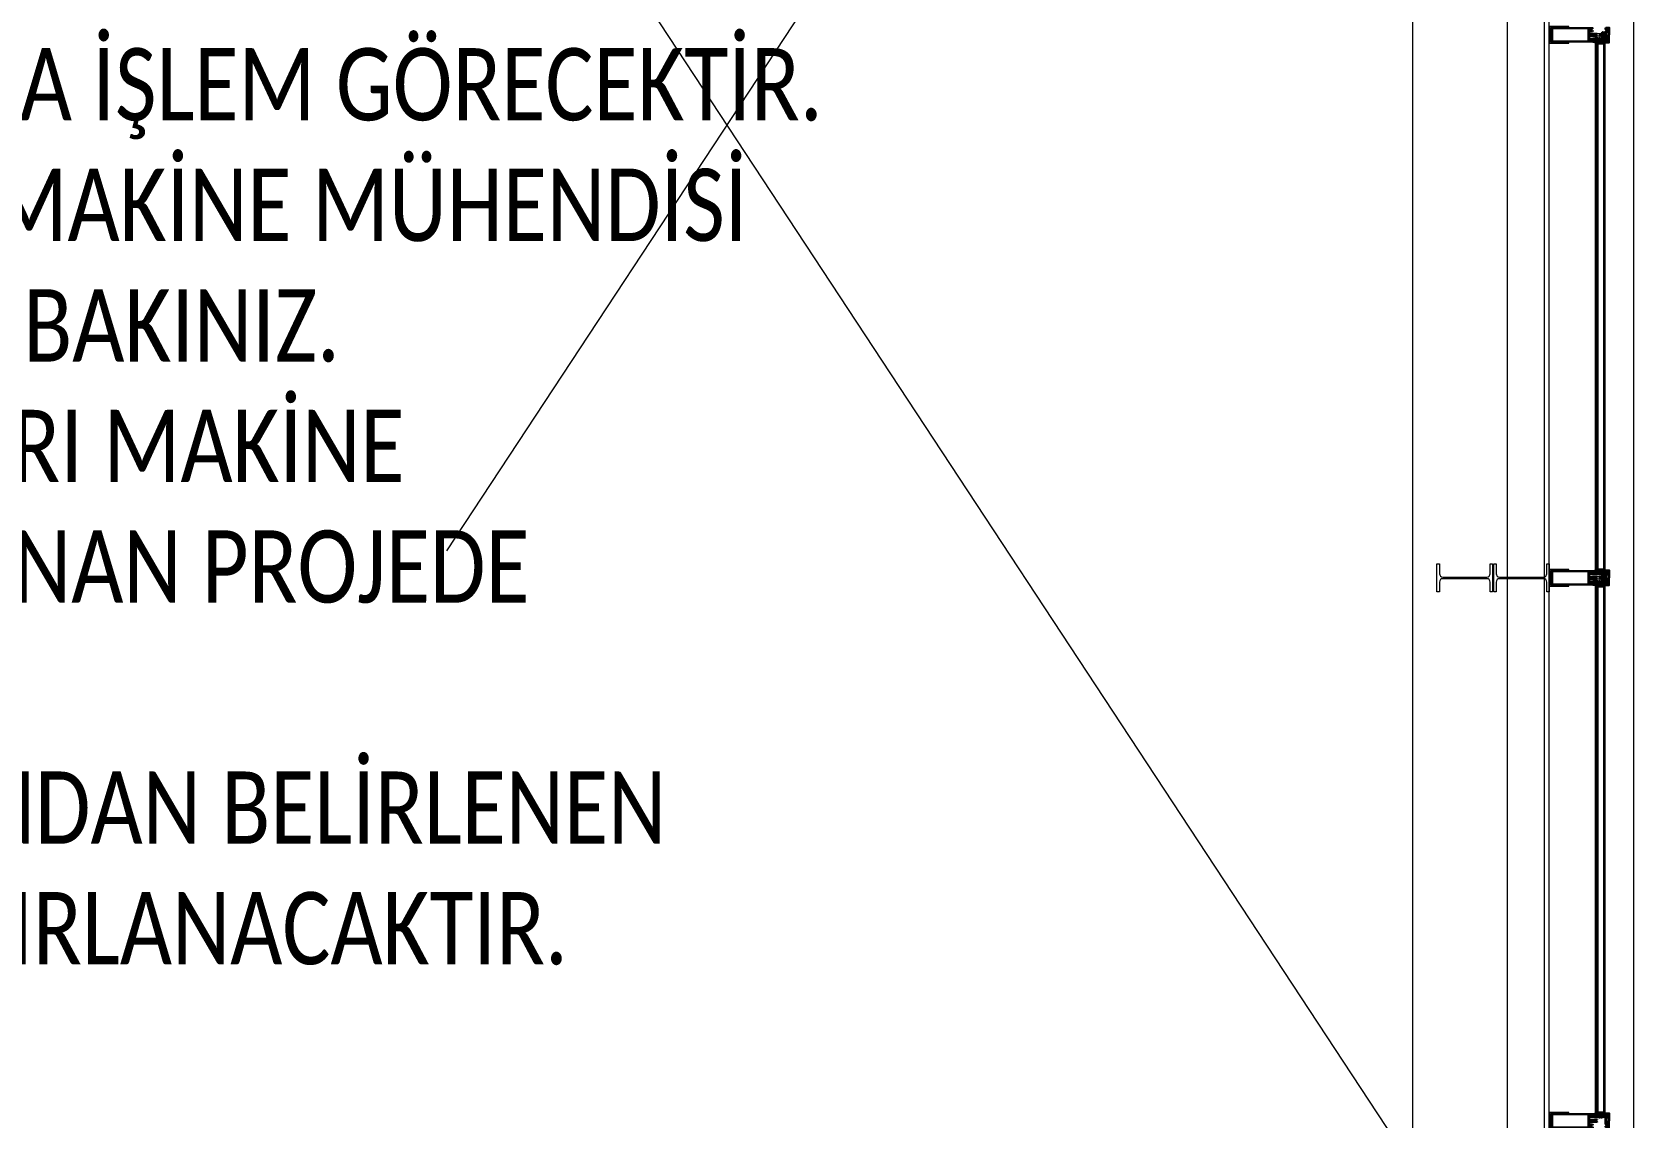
# Model space of a CAD drawing. Header units: millimetres. Extents: x -24 to 530668, y -246875 to -2983.
# Drawn here: x 264136 to 264712, y -115497 to -115107 of the extents above; entities that cross this region are included whole.
import ezdxf
from ezdxf.enums import TextEntityAlignment as Align

# ---------------------------------------------------------------- set-up
doc = ezdxf.new("R2010")
doc.units = ezdxf.units.MM
doc.layers.get('0').update_dxf_attribs({"lineweight": 20})
for name, color, linetype, lineweight in [('0S-Profile EPDM', 22, 'Continuous', 25), ('0S-Shading EPDM', 25, 'Continuous', 13), ('t_tarama', 253, 'Continuous', 5), ('zemin yazı', 7, 'Continuous', 15), ('ölçü', 251, 'Continuous', 5)]:
    doc.layers.add(name, color=color, linetype=linetype, lineweight=lineweight)
doc.layers.add('a_window_metal_aluminium_section', color=2, linetype='Continuous')
doc.styles.add('arial', font='arial.ttf')
doc.styles.add('text2', font='calibri.ttf', dxfattribs={"width": 0.8})
doc.styles.add('txt_tur_1', font='arial.ttf', dxfattribs={"height": 1.5})
doc.styles.add('X_S_COL_01$0$arial', font='arial.ttf')

# ---------------------------------------------------------------- blocks, each defined once
blk = doc.blocks.new('dgriya')
at = {"layer": 'a_window_metal_aluminium_section', "extrusion": (0, 0, -1)}
for p, q in [((-161.7, 4.5), (-161.2, 5)), ((-161.7, 3.5), (-161.7, 4.5)), ((-160.7, 2.5), (-161.7, 3.5)), ((-161.2, 5), (-134.2, 5)), ((-159.8, 2.5), (-160.7, 2.5)), ((-159.5, 2), (-159.8, 2.5)), ((-158.3, 2), (-159.5, 2)), ((-158, 2.5), (-158.3, 2)), ((-157.7, 2), (-158, 2.5)), ((-156.5, 2), (-157.7, 2)), ((-156.2, 2.5), (-156.5, 2)), ((-155.9, 2), (-156.2, 2.5)), ((-154.7, 2), (-155.9, 2)), ((-154.4, 2.5), (-154.7, 2)), ((-154.1, 2), (-154.4, 2.5)), ((-152.9, 2), (-154.1, 2)), ((-152.6, 2.5), (-152.9, 2)), ((-152.3, 2), (-152.6, 2.5)), ((-151.1, 2), (-152.3, 2)), ((-150.8, 2.5), (-151.1, 2)), ((-150.5, 2), (-150.8, 2.5)), ((-149.3, 2), (-150.5, 2)), ((-149, 2.5), (-149.3, 2)), ((-148.7, 2), (-149, 2.5)), ((-147.5, 2), (-148.7, 2)), ((-147.2, 2.5), (-147.5, 2)), ((-146.9, 2), (-147.2, 2.5)), ((-145.8, 2), (-146.9, 2)), ((-145.8, 14.4), (-144.9, 15.3)), ((-145.8, 13.1), (-145.8, 14.4)), ((-145.3, 12.6), (-145.8, 13.1)), ((-143.9, 0.9), (-145.8, 2)), ((-145.7, 23.1), (-145.7, 25)), ((-145.7, 25), (2.8, 25)), ((-144.9, 22.3), (-145.7, 23.1)), ((-133.2, 12.6), (-145.3, 12.6)), ((-144.3, 22.3), (-144.9, 22.3)), ((-144.9, 15.3), (-144.3, 15.3)), ((-141.6, 23.5), (-144.3, 23.5)), ((-144.3, 23.5), (-144.3, 22.3)), ((-144.3, 15.3), (-144.3, 14.1)), ((-144.3, 14.1), (-141.6, 14.1)), ((-143.4, 0), (-143.9, 0.9)), ((-143.9, -0.9), (-143.4, 0)), ((-141.6, 19), (-141.6, 23.5)), ((-141.4, 18.8), (-141.6, 19)), ((-141.6, 18.5), (-141.4, 18.8)), ((-141.6, 14.1), (-141.6, 18.5)), ((-134.2, 5), (-133.2, 5.3)), ((-132.7, 12.1), (-133.2, 12.6)), ((-133.2, 5.3), (-132.7, 6.5)), ((-132.7, 6.5), (-132.7, 12.1)), ((2.8, 25), (3.8, 24.6)), ((3.8, 24.6), (4.3, 23.7)), ((4.3, 23.7), (4.3, -23.5)), ((-161.7, -3.7), (-160.7, -2.5)), ((-161.7, -4.5), (-161.7, -3.7)), ((-161.2, -5), (-161.7, -4.5)), ((-134.2, -5), (-161.2, -5)), ((-160.7, -2.5), (-160.4, -2)), ((-160.4, -2), (-159.2, -2)), ((-159.2, -2), (-158.9, -2.5)), ((-158.9, -2.5), (-158.6, -2)), ((-158.6, -2), (-157.4, -2)), ((-157.4, -2), (-157.1, -2.5)), ((-157.1, -2.5), (-156.8, -2)), ((-156.8, -2), (-155.6, -2)), ((-155.6, -2), (-155.3, -2.5)), ((-155.3, -2.5), (-155, -2)), ((-155, -2), (-153.8, -2)), ((-153.8, -2), (-153.5, -2.5)), ((-153.5, -2.5), (-153.2, -2)), ((-153.2, -2), (-152, -2)), ((-152, -2), (-151.7, -2.5)), ((-151.7, -2.5), (-151.4, -2)), ((-151.4, -2), (-150.2, -2)), ((-150.2, -2), (-149.9, -2.5)), ((-149.9, -2.5), (-149.6, -2)), ((-149.6, -2), (-148.4, -2)), ((-148.4, -2), (-148.1, -2.5)), ((-148.1, -2.5), (-147.8, -2)), ((-147.8, -2), (-145.8, -2)), ((-145.8, -2), (-143.9, -0.9)), ((-145.8, -13.1), (-145.3, -12.6)), ((-145.8, -14.4), (-145.8, -13.1)), ((-145.8, -13.1), (-145.8, -13.1)), ((-144.9, -15.3), (-145.8, -14.4)), ((-145.7, -23.1), (-144.9, -22.3)), ((-145.7, -25), (-145.7, -23.1)), ((2.8, -25), (-145.7, -25)), ((-145.3, -12.6), (-133.2, -12.6)), ((-144.3, -15.3), (-144.9, -15.3)), ((-144.9, -22.3), (-144.3, -22.3)), ((-141.6, -14.1), (-144.3, -14.1)), ((-144.3, -14.1), (-144.3, -15.3)), ((-144.3, -22.3), (-144.3, -23.5)), ((-144.3, -23.5), (-141.6, -23.5)), ((-141.6, -18.5), (-141.6, -14.1)), ((-141.4, -18.8), (-141.6, -18.5)), ((-141.6, -19), (-141.4, -18.8)), ((-141.6, -23.5), (-141.6, -19)), ((-133, -5.6), (-134.2, -5)), ((-133.2, -12.6), (-132.7, -12.1)), ((-132.7, -6.5), (-133, -5.6)), ((-132.7, -12.1), (-132.7, -6.5)), ((3.9, -24.6), (2.8, -25)), ((4.3, -23.5), (3.9, -24.6))]:
    blk.add_line(p, q, dxfattribs=at)
at = {"layer": 'a_window_metal_aluminium_section'}
for p, q in [((-130.4, 22.9), (-130.4, -22.9)), ((0, 22.9), (-130.4, 22.9)), ((-130.4, 22.9), (-130.4, 22.9)), ((0, -22.9), (0, 22.9)), ((-130.4, -22.9), (0, -22.9))]:
    blk.add_line(p, q, dxfattribs=at)
for points in [[(-192.4, 27), (-204.4, 27), (-204.4, 0)], [(-192.4, 25), (-202.4, 25), (-202.4, 0)], [(-192.4, 25), (-192.4, 27)], [(-192.4, -27), (-204.4, -27), (-204.4, 0)], [(-192.4, -25), (-202.4, -25), (-202.4, 0)], [(-192.4, -25), (-192.4, -27)]]:
    blk.add_lwpolyline(points, dxfattribs=at)
for points in [[(-191.5, 23.5), (-191.5, 20.3), (-192.3, 19.5), (-192.9, 19.5), (-192.9, 20.7), (-194.5, 20.7), (-194.7, 20.7), (-194.9, 20.6), (-195.1, 20.5), (-195.2, 20.4), (-195.4, 20.3), (-195.5, 20.1), (-195.5, 19.9), (-195.5, 19.7), (-195.5, 11.3), (-192.9, 11.3), (-192.9, 12.5), (-192.3, 12.5), (-191.5, 11.7), (-191.5, -11.7), (-192.3, -12.5), (-192.9, -12.5), (-192.9, -11.3), (-195.5, -11.3), (-195.5, -19.7), (-195.5, -19.9), (-195.5, -20.1), (-195.4, -20.3), (-195.2, -20.4), (-195.1, -20.5), (-194.9, -20.6), (-194.7, -20.7), (-194.5, -20.7), (-192.9, -20.7), (-192.9, -19.5), (-192.3, -19.5), (-191.5, -20.3), (-191.5, -23.5), (-195.3, -22.5), (-195.4, -22.5), (-195.5, -22.5), (-195.6, -22.5), (-195.7, -22.5), (-195.8, -22.6), (-195.9, -22.7), (-196, -22.8), (-196, -22.9), (-196, -23), (-196.1, -23.1), (-196.1, -23.2), (-196.2, -23.3), (-196.3, -23.4), (-196.4, -23.4), (-196.5, -23.5), (-196.6, -23.5), (-196.7, -23.5), (-196.8, -23.4), (-197, -23.4), (-197.1, -23.3), (-197.2, -23.2), (-197.4, -23.1), (-197.5, -23), (-197.6, -23), (-197.7, -22.9), (-197.8, -22.9), (-197.9, -22.8), (-198, -22.8), (-198.1, -22.7), (-198.3, -22.7), (-198.4, -22.6), (-198.5, -22.6), (-198.6, -22.5), (-198.7, -22.5), (-198.9, -22.4), (-199, -22.3), (-199.1, -22.3), (-199.2, -22.2), (-199.3, -22.2), (-199.4, -22.1), (-199.5, -22.1), (-199.6, -22), (-199.8, -21.9), (-199.9, -21.9), (-200, -21.9), (-200.2, -21.8), (-200.3, -21.7), (-200.5, -21.7), (-200.6, -21.7), (-200.7, -21.6), (-200.8, -21.6), (-200.9, -21.5), (-201, -21.5), (-201.1, -21.5), (-201.2, -21.4), (-201.3, -21.3), (-201.4, -21.2), (-201.4, -21), (-201.4, -20.8), (-201.3, -20.7), (-201.2, -20.6), (-201.1, -20.5), (-200.9, -20.5), (-198, -20.5), (-197.9, -20.5), (-197.7, -20.4), (-197.6, -20.2), (-197.5, -20), (-197.5, -10.8), (-197.5, -10.6), (-197.5, -10.4), (-197.4, -10.2), (-197.2, -10.1), (-197.1, -10), (-196.9, -9.9), (-196.7, -9.8), (-196.5, -9.8), (-195.5, -9.8), (-195.3, -9.8), (-195.2, -9.7), (-195, -9.6), (-194.8, -9.5), (-194.7, -9.4), (-194.6, -9.2), (-194.6, -9), (-194.5, -8.8), (-194.5, -0.3), (-194.4, -0.2), (-194.3, 0), (-194.4, 0.2), (-194.5, 0.2), (-194.5, 8.8), (-194.6, 9), (-194.6, 9.2), (-194.7, 9.4), (-194.8, 9.5), (-195, 9.6), (-195.2, 9.7), (-195.3, 9.8), (-195.5, 9.8), (-196.5, 9.8), (-196.7, 9.8), (-196.9, 9.9), (-197.1, 10), (-197.2, 10.1), (-197.4, 10.2), (-197.5, 10.4), (-197.5, 10.6), (-197.5, 10.8), (-197.5, 20), (-197.6, 20.2), (-197.7, 20.4), (-197.9, 20.5), (-198, 20.5), (-200.9, 20.5), (-201.1, 20.5), (-201.2, 20.6), (-201.3, 20.7), (-201.4, 20.8), (-201.4, 21), (-201.4, 21.2), (-201.3, 21.3), (-201.2, 21.4), (-201.1, 21.5), (-201, 21.5), (-200.8, 21.6), (-200.7, 21.6), (-200.6, 21.7), (-200.5, 21.7), (-200.3, 21.7), (-200.2, 21.8), (-200.1, 21.8), (-200, 21.9), (-199.9, 21.9), (-199.8, 21.9), (-199.7, 22), (-199.6, 22), (-199.4, 22.1), (-199.2, 22.2), (-199, 22.3), (-198.9, 22.4), (-198.8, 22.4), (-198.6, 22.5), (-198.5, 22.6), (-198.4, 22.6), (-198.3, 22.7), (-198.1, 22.7), (-198, 22.8), (-197.9, 22.8), (-197.8, 22.9), (-197.6, 23), (-197.5, 23), (-197.4, 23.1), (-197.3, 23.2), (-197.2, 23.2), (-197.1, 23.3), (-197, 23.3), (-197, 23.4), (-196.8, 23.4), (-196.7, 23.5), (-196.6, 23.5), (-196.5, 23.4), (-196.3, 23.4), (-196.2, 23.3), (-196.1, 23.2), (-196.1, 23.1), (-196, 23), (-196, 22.9), (-196, 22.8), (-195.9, 22.7), (-195.8, 22.6), (-195.7, 22.5), (-195.5, 22.5), (-195.4, 22.5), (-195.3, 22.5), (-191.5, 23.5)], [(-133.2, -3.2), (-132.7, -2.7), (-132.7, 2.7), (-133.2, 3.2), (-140.6, 3.2), (-141.1, 2.7), (-141.1, -2.7), (-140.6, -3.2), (-133.2, -3.2)], [(-138.4, 14.1), (-132.7, 14.1), (-132.7, 18.5), (-132.5, 18.8), (-132.7, 19), (-132.7, 23.5), (-138.4, 23.5), (-138.4, 22.3), (-139, 22.3), (-139.6, 23), (-140.2, 23.1), (-140.5, 22.6), (-140.3, 22.2), (-139.3, 21.2), (-139, 20.5), (-139, 17.1), (-139.3, 16.4), (-140.3, 15.4), (-140.5, 15), (-140.2, 14.5), (-139.6, 14.7), (-139, 15.3), (-138.4, 15.3), (-138.4, 14.1)], [(-138.4, -23.5), (-132.7, -23.5), (-132.7, -19), (-132.5, -18.8), (-132.7, -18.5), (-132.7, -14.1), (-138.4, -14.1), (-138.4, -15.3), (-139, -15.3), (-139.6, -14.7), (-140.2, -14.5), (-140.5, -15), (-140.3, -15.3), (-139.3, -16.4), (-139, -17.1), (-139, -20.5), (-139.3, -21.2), (-140.3, -22.2), (-140.5, -22.6), (-140.2, -23.1), (-139.6, -23), (-139, -22.3), (-138.4, -22.3), (-138.4, -23.5)]]:
    blk.add_lwpolyline(points, close=True, dxfattribs=at)
blk = doc.blocks.new('Gasket 244947')
at = {"layer": '0S-Shading EPDM'}
h = blk.add_hatch(dxfattribs=at)
h.set_pattern_fill('ANSI37', color=256, scale=0.625, angle=90, style=0)
h.paths.add_polyline_path([(7.8, 0), (4.57, 0), (4.1, 0.5), (4.1, 1.58), (4.57, 2), (7.83, 2), (8.3, 1.58), (8.3, 0.5)], flags=16)
h.paths.add_polyline_path([(7.4, -4.5), (5, -4.5), (4, -3.5), (4, -2.5), (5, -1.5), (7.4, -1.5), (8.4, -2.5), (8.4, -3.5)], flags=16)
h.paths.add_polyline_path([(0.91, -7.87), (2.9, -7.87), (3.99, -7.9), (5.07, -8.01), (6.14, -8.2), (7.19, -8.45), (8.3, -8.65), (9.42, -8.78), (12.23, -8.8), (12.9, -8.4), (12.91, -8.21), (12.46, -7.82), (11.61, -7.83), (10.44, -7.8), (9.24, -7.74), (8.44, -7.65), (8.12, -7.41), (8.1, -7.23), (8.45, -6.86), (11.4, -7.01), (12.4, -6.05), (12.4, 0), (10.39, 0), (9.83, -0.15), (9.49, 0.08), (9.49, 1.7), (9.96, 1.98), (10.11, 2.19), (10, 2.47), (8.62, 3.61), (7.17, 3.1), (5.24, 3.1), (3.78, 3.61), (2.4, 2.47), (2.29, 2.19), (2.44, 1.98), (2.91, 1.7), (2.91, 0.08), (2.57, -0.15), (2.02, 0), (0, 0), (0, -5.98), (-0.26, -6.64), (-0.75, -7.11), (-1.28, -7.54), (-1.86, -7.9), (-2.46, -8.21), (-3.01, -8.46), (-3.07, -8.63), (-3.01, -8.79), (-2.85, -8.87), (-1.55, -8.62), (0.07, -8.05)])
at = {"layer": '0S-Profile EPDM'}
blk.add_lwpolyline([(0.91, -7.87), (2.9, -7.87), (3.99, -7.9), (5.07, -8.01), (6.14, -8.2), (7.19, -8.45), (8.3, -8.65), (9.42, -8.78), (12.23, -8.8), (12.9, -8.4), (12.91, -8.21), (12.46, -7.82), (11.61, -7.83), (10.44, -7.8), (9.24, -7.74), (8.44, -7.65), (8.12, -7.41), (8.1, -7.23), (8.45, -6.86), (11.4, -7.01), (12.4, -6.05), (12.4, 0), (10.39, 0), (9.83, -0.15), (9.49, 0.08), (9.49, 1.7), (9.96, 1.98), (10.11, 2.19), (10, 2.47), (8.62, 3.61), (7.17, 3.1), (5.24, 3.1), (3.78, 3.61), (2.4, 2.47), (2.29, 2.19), (2.44, 1.98), (2.91, 1.7), (2.91, 0.08), (2.57, -0.15), (2.02, 0), (0, 0), (0, -5.98), (-0.26, -6.64), (-0.75, -7.11), (-1.28, -7.54), (-1.86, -7.9), (-2.46, -8.21), (-3.01, -8.46), (-3.07, -8.63), (-3.01, -8.79), (-2.85, -8.87), (-1.55, -8.62), (0.07, -8.05), (0.91, -7.87)], close=True, dxfattribs=at)
at = {"layer": '0S-Profile EPDM', "extrusion": (0, 0, -1)}
for points in [[(-7.8, 0), (-4.57, 0), (-4.1, 0.5), (-4.1, 1.58), (-4.57, 2), (-7.83, 2), (-8.3, 1.58), (-8.3, 0.5), (-7.8, 0)], [(-7.4, -4.5), (-5, -4.5), (-4, -3.5), (-4, -2.5), (-5, -1.5), (-7.4, -1.5), (-8.4, -2.5), (-8.4, -3.5), (-7.4, -4.5)]]:
    blk.add_lwpolyline(points, close=True, dxfattribs=at)
blk = doc.blocks.new('_244947')
at = {"layer": '0S-Profile EPDM'}
blk.add_blockref('Gasket 244947', (0, 0), dxfattribs=at)
blk = doc.blocks.new('326320')
at = {"layer": '0S-Profile EPDM'}
for points in [[(8.4, 13.6), (8.4, 17.7), (6.8, 19.3), (4.6, 19.3), (4.5, 19.2), (4.4, 19.3), (3.3, 19.3), (3.3, 19.2), (3.2, 19.3), (2.2, 19.3), (2.1, 19.2), (2, 19.3), (0, 19.3), (0, 15.8), (0.1, 15.7), (0, 15.6), (0, 14.8), (0.1, 14.7), (0, 14.6), (0, 13.8), (0.1, 13.7), (0, 13.6), (0, 12.8), (0.1, 12.7), (0, 12.6), (0, 11.8), (0.1, 11.7), (0, 11.6), (0, 10.4), (1.2, 9.9), (1.2, 9.4), (0, 8.9), (0, 7.7), (0.1, 7.6), (0, 7.6), (0, 6.7), (0.1, 6.6), (0, 6.6), (0, 5.7), (0.1, 5.6), (0, 5.6), (0, 4.7), (0.1, 4.6), (0, 4.6), (0, 3.7), (0.1, 3.6), (0, 3.5), (0, 0), (2, 0), (2.1, 0.1), (2.2, 0), (3.2, 0), (3.3, 0.1), (3.3, 0), (4.4, 0), (4.5, 0.1), (4.6, 0), (6.8, 0), (8.4, 1.6), (8.4, 5.7), (20.8, 5.7), (20.8, 6.3), (20.3, 6.8), (9.1, 6.8), (8.6, 7.3), (8.6, 12), (9.1, 12.5), (20.3, 12.5), (20.8, 13), (20.8, 13.6)], [(7, 16.8), (7, 2.5), (6, 1.5), (1.4, 1.5), (1.4, 17.8), (6, 17.8), (7, 16.9)]]:
    blk.add_lwpolyline(points, close=True, dxfattribs=at)
blk = doc.blocks.new('Gasket 242524')
at = {"layer": '0S-Shading EPDM'}
h = blk.add_hatch(dxfattribs=at)
h.set_pattern_fill('ANSI37', color=256, scale=0.625, angle=90, style=0)
h.paths.add_polyline_path([(-2.737134, 5.300517), (-2.87946, 5.056922), (-3.000123, 4.801901), (-3.098214, 4.537377), (-3.172994, 4.265342), (-3.223901, 3.987847), (-3.250549, 3.706982), (-3.252739, 3.424864), (-3.230453, 3.14362), (-3.18386, 2.865368), (-3.113311, 2.592205), (-3.019338, 2.32619), (-2.902648, 2.069327), (-2.76412, 1.823552), (-2.6048, 1.590717), (-2.556662, 1.520493), (-2.514672, 1.446428), (-2.479134, 1.36906), (-2.450306, 1.288949), (-2.428397, 1.206677), (-2.413566, 1.122839), (-2.405919, 1.038044), (-2.405514, 0.952905), (-2.412352, 0.86804), (-2.426384, 0.784065), (-2.447508, 0.701588), (-2.475572, 0.621206), (-2.510371, 0.543503), (-2.551654, 0.469042), (-2.599121, 0.398362), (-2.652428, 0.331976), (-2.711189, 0.270365), (-2.774978, 0.213975), (-2.843332, 0.163216), (-2.915756, 0.118456), (-2.991725, 0.080018), (-3.070688, 0.048182), (-3.152073, 0.023177), (-3.235291, 0.005187), (-3.319736, -0.00566), (-3.404799, -0.009285), (-4.813239, -0.009285), (-4.890818, -0.012298), (-4.96793, -0.021322), (-5.04411, -0.0363), (-5.118898, -0.057143), (-5.191843, -0.083726), (-8.888317, -1.595786), (-8.966648, -1.631845), (-9.041582, -1.674518), (-9.11256, -1.723489), (-9.179056, -1.778392), (-9.240574, -1.83882), (-9.296658, -1.904323), (-9.34689, -1.974415), (-9.390896, -2.048574), (-9.42835, -2.126248), (-9.458972, -2.20686), (-9.482536, -2.289811), (-9.498866, -2.374483), (-9.50784, -2.460247), (-9.509392, -2.546466), (-9.50351, -2.632498), (-9.490239, -2.717703), (-9.469675, -2.801448), (-9.441974, -2.88311), (-9.40734, -2.962082), (-9.366031, -3.037776), (-9.318354, -3.10963), (-9.264664, -3.17711), (-9.205361, -3.239713), (-9.140884, -3.296974), (-9.071714, -3.348467), (-8.998365, -3.393809), (-8.921382, -3.432664), (-8.841338, -3.464742), (-8.758827, -3.489805), (-5.875279, -4.103828), (-2.950409, -4.473981), (-0.004806, -4.597656), (2.940798, -4.473985), (5.865668, -4.103838), (8.749217, -3.489819), (8.831728, -3.464756), (8.911773, -3.432678), (8.988756, -3.393823), (9.062106, -3.34848), (9.131277, -3.296986), (9.195754, -3.239725), (9.255058, -3.177121), (9.308748, -3.109641), (9.356425, -3.037787), (9.397735, -2.962092), (9.432369, -2.88312), (9.460071, -2.801457), (9.480634, -2.717711), (9.493906, -2.632505), (9.499788, -2.546473), (9.498236, -2.460254), (9.489261, -2.374489), (9.472932, -2.289816), (9.449368, -2.206865), (9.418745, -2.126252), (9.381291, -2.048577), (9.337284, -1.974418), (9.287052, -1.904326), (9.230968, -1.838822), (9.169449, -1.778393), (9.102953, -1.72349), (9.031974, -1.674519), (8.95704, -1.631845), (8.878708, -1.595786), (5.182234, -0.083726), (5.109288, -0.057143), (5.034501, -0.0363), (4.958321, -0.021322), (4.881209, -0.012298), (4.80363, -0.009285), (3.39519, -0.009285), (3.310127, -0.00566), (3.225681, 0.005187), (3.142464, 0.023177), (3.061079, 0.048182), (2.982116, 0.080018), (2.906147, 0.118456), (2.833723, 0.163216), (2.765369, 0.213975), (2.70158, 0.270365), (2.642819, 0.331976), (2.589512, 0.398362), (2.542045, 0.469042), (2.500762, 0.543503), (2.465963, 0.621206), (2.437899, 0.701588), (2.416775, 0.784065), (2.402743, 0.86804), (2.395905, 0.952905), (2.39631, 1.038044), (2.403957, 1.122839), (2.418788, 1.206677), (2.440697, 1.288949), (2.469525, 1.36906), (2.505063, 1.446428), (2.547053, 1.520493), (2.595191, 1.590717), (2.754511, 1.823552), (2.893039, 2.069327), (3.009729, 2.32619), (3.103702, 2.592205), (3.174251, 2.865368), (3.220844, 3.14362), (3.24313, 3.424864), (3.24094, 3.706982), (3.214292, 3.987847), (3.163385, 4.265342), (3.088605, 4.537377), (2.990514, 4.801901), (2.869851, 5.056922), (2.727525, 5.300517), (2.56461, 5.530851), (2.382333, 5.746188), (2.182067, 5.944906), (1.965322, 6.125506), (1.73373, 6.286629), (1.489038, 6.427059), (1.233088, 6.545739), (0.967811, 6.641774), (0.695204, 6.714442), (0.417322, 6.763193), (0.136258, 6.78766), (-0.145868, 6.78766), (-0.426931, 6.763193), (-0.704813, 6.714442), (-0.97742, 6.641774), (-1.242697, 6.545739), (-1.498647, 6.427059), (-1.743339, 6.286629), (-1.974931, 6.125506), (-2.191676, 5.944906), (-2.391942, 5.746188), (-2.574219, 5.530851)])
at = {"layer": '0S-Profile EPDM'}
blk.add_lwpolyline([(-2.737134, 5.300517), (-2.87946, 5.056922), (-3.000123, 4.801901), (-3.098214, 4.537377), (-3.172994, 4.265342), (-3.223901, 3.987847), (-3.250549, 3.706982), (-3.252739, 3.424864), (-3.230453, 3.14362), (-3.18386, 2.865368), (-3.113311, 2.592205), (-3.019338, 2.32619), (-2.902648, 2.069327), (-2.76412, 1.823552), (-2.6048, 1.590717), (-2.556662, 1.520493), (-2.514672, 1.446428), (-2.479134, 1.36906), (-2.450306, 1.288949), (-2.428397, 1.206677), (-2.413566, 1.122839), (-2.405919, 1.038044), (-2.405514, 0.952905), (-2.412352, 0.86804), (-2.426384, 0.784065), (-2.447508, 0.701588), (-2.475572, 0.621206), (-2.510371, 0.543503), (-2.551654, 0.469042), (-2.599121, 0.398362), (-2.652428, 0.331976), (-2.711189, 0.270365), (-2.774978, 0.213975), (-2.843332, 0.163216), (-2.915756, 0.118456), (-2.991725, 0.080018), (-3.070688, 0.048182), (-3.152073, 0.023177), (-3.235291, 0.005187), (-3.319736, -0.00566), (-3.404799, -0.009285), (-4.813239, -0.009285), (-4.890818, -0.012298), (-4.96793, -0.021322), (-5.04411, -0.0363), (-5.118898, -0.057143), (-5.191843, -0.083726), (-8.888317, -1.595786), (-8.966648, -1.631845), (-9.041582, -1.674518), (-9.11256, -1.723489), (-9.179056, -1.778392), (-9.240574, -1.83882), (-9.296658, -1.904323), (-9.34689, -1.974415), (-9.390896, -2.048574), (-9.42835, -2.126248), (-9.458972, -2.20686), (-9.482536, -2.289811), (-9.498866, -2.374483), (-9.50784, -2.460247), (-9.509392, -2.546466), (-9.50351, -2.632498), (-9.490239, -2.717703), (-9.469675, -2.801448), (-9.441974, -2.88311), (-9.40734, -2.962082), (-9.366031, -3.037776), (-9.318354, -3.10963), (-9.264664, -3.17711), (-9.205361, -3.239713), (-9.140884, -3.296974), (-9.071714, -3.348467), (-8.998365, -3.393809), (-8.921382, -3.432664), (-8.841338, -3.464742), (-8.758827, -3.489805), (-5.875279, -4.103828), (-2.950409, -4.473981), (-0.004806, -4.597656), (2.940798, -4.473985), (5.865668, -4.103838), (8.749217, -3.489819), (8.831728, -3.464756), (8.911773, -3.432678), (8.988756, -3.393823), (9.062106, -3.34848), (9.131277, -3.296986), (9.195754, -3.239725), (9.255058, -3.177121), (9.308748, -3.109641), (9.356425, -3.037787), (9.397735, -2.962092), (9.432369, -2.88312), (9.460071, -2.801457), (9.480634, -2.717711), (9.493906, -2.632505), (9.499788, -2.546473), (9.498236, -2.460254), (9.489261, -2.374489), (9.472932, -2.289816), (9.449368, -2.206865), (9.418745, -2.126252), (9.381291, -2.048577), (9.337284, -1.974418), (9.287052, -1.904326), (9.230968, -1.838822), (9.169449, -1.778393), (9.102953, -1.72349), (9.031974, -1.674519), (8.95704, -1.631845), (8.878708, -1.595786), (5.182234, -0.083726), (5.109288, -0.057143), (5.034501, -0.0363), (4.958321, -0.021322), (4.881209, -0.012298), (4.80363, -0.009285), (3.39519, -0.009285), (3.310127, -0.00566), (3.225681, 0.005187), (3.142464, 0.023177), (3.061079, 0.048182), (2.982116, 0.080018), (2.906147, 0.118456), (2.833723, 0.163216), (2.765369, 0.213975), (2.70158, 0.270365), (2.642819, 0.331976), (2.589512, 0.398362), (2.542045, 0.469042), (2.500762, 0.543503), (2.465963, 0.621206), (2.437899, 0.701588), (2.416775, 0.784065), (2.402743, 0.86804), (2.395905, 0.952905), (2.39631, 1.038044), (2.403957, 1.122839), (2.418788, 1.206677), (2.440697, 1.288949), (2.469525, 1.36906), (2.505063, 1.446428), (2.547053, 1.520493), (2.595191, 1.590717), (2.754511, 1.823552), (2.893039, 2.069327), (3.009729, 2.32619), (3.103702, 2.592205), (3.174251, 2.865368), (3.220844, 3.14362), (3.24313, 3.424864), (3.24094, 3.706982), (3.214292, 3.987847), (3.163385, 4.265342), (3.088605, 4.537377), (2.990514, 4.801901), (2.869851, 5.056922), (2.727525, 5.300517), (2.56461, 5.530851), (2.382333, 5.746188), (2.182067, 5.944906), (1.965322, 6.125506), (1.73373, 6.286629), (1.489038, 6.427059), (1.233088, 6.545739), (0.967811, 6.641774), (0.695204, 6.714442), (0.417322, 6.763193), (0.136258, 6.78766), (-0.145868, 6.78766), (-0.426931, 6.763193), (-0.704813, 6.714442), (-0.97742, 6.641774), (-1.242697, 6.545739), (-1.498647, 6.427059), (-1.743339, 6.286629), (-1.974931, 6.125506), (-2.191676, 5.944906), (-2.391942, 5.746188), (-2.574219, 5.530851), (-2.737134, 5.300517)], close=True, dxfattribs=at)
blk = doc.blocks.new('_242524')
at = {"layer": '0S-Profile EPDM'}
blk.add_blockref('Gasket 242524', (0, 0), dxfattribs=at)
blk = doc.blocks.new('COLUMN-GZL6')
at = {"color": 0, "linetype": 'ByBlock', "lineweight": -2}
blk.add_lwpolyline([(50, 0), (50, -9), (15, -9, 0.414214), (3, -21), (3, -179, 0.414214), (15, -191), (50, -191), (50, -200), (-50, -200), (-50, -191), (-15, -191, 0.414214), (-3, -179), (-3, -21, 0.414214), (-15, -9), (-50, -9), (-50, 0)], format="xyb", close=True, dxfattribs=at)
at = {"style": 'arial', "flags": 9}
for tag in ['DATA', 'PROMPTS']:
    blk.add_attdef(tag, (0, 0), '', height=3, dxfattribs=at)
blk = doc.blocks.new('X_S_COL_01$0$COLUMN-GZL6')
at = {"color": 0, "linetype": 'ByBlock', "lineweight": -2}
blk.add_lwpolyline([(50, 0), (50, -9), (15, -9, 0.414214), (3, -21), (3, -179, 0.414214), (15, -191), (50, -191), (50, -200), (-50, -200), (-50, -191), (-15, -191, 0.414214), (-3, -179), (-3, -21, 0.414214), (-15, -9), (-50, -9), (-50, 0)], format="xyb", close=True, dxfattribs=at)
at = {"style": 'X_S_COL_01$0$arial', "flags": 9}
for tag in ['DATA', 'PROMPTS']:
    blk.add_attdef(tag, (0, 0), '', height=3, dxfattribs=at)
blk = doc.blocks.new('aydınlatma sd')
at = {"layer": 't_tarama'}
for p, q in [((259151.68, -114308.05, -0.01), (258773.56, -114882.59, -0.01)), ((259200.52, -115285.41, -211.08), (259200.52, -114305.37, -211.08)), ((259151.68, -115150.73, -0.01), (258773.56, -114576.2, -0.01)), ((259190.2, -114696.1, -0.01), (259189.6, -114696.1, -0.01)), ((259190.2, -114696.1, -0.01), (259189.6, -114696.1, -0.01)), ((259186.6, -114698.14, -0.01), (259186.6, -114891.27, -0.01)), ((259187.6, -114698.14, -0.01), (259186.6, -114698.14, -0.01)), ((259187.1, -114698.14, -0.01), (259187.1, -114891.27, -0.01)), ((259187.6, -114891.27, -0.01), (259187.6, -114698.14, -0.01)), ((259189.6, -114698.04, -0.01), (259189.6, -114891.29, -0.01)), ((259190.2, -114698.12, -0.01), (259189.6, -114698.12, -0.01)), ((259190.2, -114891.29, -0.01), (259190.2, -114698.04, -0.01)), ((259187.6, -114891.29, -0.01), (259186.6, -114891.29, -0.01)), ((259190.2, -114891.3, -0.01), (259189.6, -114891.3, -0.01)), ((259190.2, -114891.3, -0.01), (259189.6, -114891.3, -0.01)), ((259186.6, -114893.34, -0.01), (259186.6, -115086.47, -0.01)), ((259187.6, -114893.34, -0.01), (259186.6, -114893.34, -0.01)), ((259187.1, -114893.34, -0.01), (259187.1, -115086.47, -0.01)), ((259187.6, -115086.47, -0.01), (259187.6, -114893.34, -0.01)), ((259189.6, -114893.24, -0.01), (259189.6, -115086.49, -0.01)), ((259190.2, -114893.32, -0.01), (259189.6, -114893.32, -0.01)), ((259190.2, -115086.49, -0.01), (259190.2, -114893.24, -0.01)), ((259187.6, -115086.49, -0.01), (259186.6, -115086.49, -0.01))]:
    blk.add_line(p, q, dxfattribs=at)
at = {"layer": 't_tarama', "elevation": -0.01}
for points in [[(258773.56, -114308.18), (259168.18, -114308.18), (259168.18, -115150.73), (258773.56, -115150.73)], [(259120.88, -114308.05), (259120.88, -115150.73)], [(259170.08, -115277.72), (259170.08, -114311.7)], [(259155.08, -114892.02), (259155.08, -114502.2)], [(259155.08, -115277.72), (259155.08, -114892.62)]]:
    blk.add_lwpolyline(points, dxfattribs=at)
for points in [[(259177.08, -114694.12), (259170.08, -114694.12), (259170.08, -114700.12), (259177.08, -114700.12), (259177.08, -114699.72), (259170.48, -114699.72), (259170.48, -114694.52), (259177.08, -114694.52)], [(259187.18, -114696.99), (259187.1, -114696.98), (259186.92, -114696.97), (259186.74, -114696.97), (259186.56, -114696.97), (259186.42, -114696.98), (259186.35, -114697), (259186.23, -114697.07), (259186.21, -114697.11), (259186.23, -114697.16), (259186.35, -114697.23), (259186.42, -114697.24), (259186.56, -114697.25), (259186.74, -114697.26), (259186.92, -114697.25), (259187.1, -114697.24), (259187.18, -114697.23), (259187.29, -114697.11), (259187.18, -114696.99)], [(259187.18, -114697.23), (259187.1, -114697.25), (259186.92, -114697.26), (259186.74, -114697.26), (259186.56, -114697.26), (259186.42, -114697.25), (259186.35, -114697.23), (259186.23, -114697.16), (259186.21, -114697.11), (259186.23, -114697.07), (259186.35, -114697), (259186.42, -114696.98), (259186.56, -114696.97), (259186.74, -114696.97), (259186.92, -114696.97), (259187.1, -114696.98), (259187.18, -114696.99), (259187.29, -114697.11), (259187.18, -114697.23)], [(259177.08, -114889.32), (259170.08, -114889.32), (259170.08, -114895.32), (259177.08, -114895.32), (259177.08, -114894.92), (259170.48, -114894.92), (259170.48, -114889.72), (259177.08, -114889.72)], [(259187.18, -114892.19), (259187.1, -114892.18), (259186.92, -114892.17), (259186.74, -114892.17), (259186.56, -114892.17), (259186.42, -114892.18), (259186.35, -114892.2), (259186.23, -114892.27), (259186.21, -114892.31), (259186.23, -114892.36), (259186.35, -114892.43), (259186.42, -114892.44), (259186.56, -114892.45), (259186.74, -114892.46), (259186.92, -114892.45), (259187.1, -114892.44), (259187.18, -114892.43), (259187.29, -114892.31), (259187.18, -114892.19)], [(259187.18, -114892.43), (259187.1, -114892.45), (259186.92, -114892.46), (259186.74, -114892.46), (259186.56, -114892.46), (259186.42, -114892.45), (259186.35, -114892.43), (259186.23, -114892.36), (259186.21, -114892.31), (259186.23, -114892.27), (259186.35, -114892.2), (259186.42, -114892.18), (259186.56, -114892.17), (259186.74, -114892.17), (259186.92, -114892.17), (259187.1, -114892.18), (259187.18, -114892.19), (259187.29, -114892.31), (259187.18, -114892.43)], [(259177.08, -115084.52), (259170.08, -115084.52), (259170.08, -115090.52), (259177.08, -115090.52), (259177.08, -115090.12), (259170.48, -115090.12), (259170.48, -115084.92), (259177.08, -115084.92)]]:
    blk.add_lwpolyline(points, close=True, dxfattribs=at)
at = {"layer": 't_tarama', "extrusion": (0, 0, -1), "elevation": 0.01}
for points in [[(-259187.29, -114696.61), (-259187.9, -114696.61), (-259187.98, -114696.63), (-259188.22, -114696.74), (-259188.25, -114696.74), (-259188.26, -114696.71), (-259188.26, -114696.64), (-259188.26, -114696.62), (-259188.29, -114696.61), (-259188.86, -114696.61), (-259188.96, -114696.71), (-259188.93, -114696.82), (-259188.82, -114696.85), (-259188.82, -114696.77), (-259188.79, -114696.74), (-259188.49, -114696.74), (-259188.42, -114696.77), (-259188.11, -114697.08), (-259188.1, -114697.11), (-259188.11, -114697.15), (-259188.42, -114697.45), (-259188.49, -114697.48), (-259188.79, -114697.48), (-259188.82, -114697.45), (-259188.82, -114697.38), (-259188.93, -114697.41), (-259188.96, -114697.48), (-259188.93, -114697.58), (-259188.86, -114697.61), (-259188.29, -114697.61), (-259188.26, -114697.6), (-259188.26, -114697.58), (-259188.26, -114697.51), (-259188.25, -114697.49), (-259188.22, -114697.48), (-259187.98, -114697.59), (-259187.9, -114697.61), (-259187.29, -114697.61), (-259187.29, -114697.44), (-259187.22, -114697.33), (-259187.09, -114697.31), (-259186.92, -114697.32), (-259186.74, -114697.32), (-259186.67, -114697.32), (-259186.64, -114697.35), (-259186.6, -114697.32), (-259186.57, -114697.32), (-259186.39, -114697.31), (-259186.34, -114697.3), (-259186.28, -114697.28), (-259186.14, -114697.2), (-259186.09, -114697.11), (-259186.14, -114697.03), (-259186.28, -114696.94), (-259186.33, -114696.92), (-259186.39, -114696.92), (-259186.57, -114696.91), (-259186.6, -114696.91), (-259186.64, -114696.88), (-259186.67, -114696.91), (-259186.74, -114696.91), (-259186.92, -114696.91), (-259187.09, -114696.92), (-259187.24, -114696.88), (-259187.29, -114696.79), (-259187.29, -114696.61)], [(-259187.29, -114891.81), (-259187.9, -114891.81), (-259187.98, -114891.83), (-259188.22, -114891.94), (-259188.25, -114891.94), (-259188.26, -114891.91), (-259188.26, -114891.84), (-259188.26, -114891.82), (-259188.29, -114891.81), (-259188.86, -114891.81), (-259188.96, -114891.91), (-259188.93, -114892.02), (-259188.82, -114892.05), (-259188.82, -114891.97), (-259188.79, -114891.94), (-259188.49, -114891.94), (-259188.42, -114891.97), (-259188.11, -114892.28), (-259188.1, -114892.31), (-259188.11, -114892.35), (-259188.42, -114892.65), (-259188.49, -114892.68), (-259188.79, -114892.68), (-259188.82, -114892.65), (-259188.82, -114892.58), (-259188.93, -114892.61), (-259188.96, -114892.68), (-259188.93, -114892.78), (-259188.86, -114892.81), (-259188.29, -114892.81), (-259188.26, -114892.8), (-259188.26, -114892.78), (-259188.26, -114892.71), (-259188.25, -114892.69), (-259188.22, -114892.68), (-259187.98, -114892.79), (-259187.9, -114892.81), (-259187.29, -114892.81), (-259187.29, -114892.64), (-259187.22, -114892.53), (-259187.09, -114892.51), (-259186.92, -114892.52), (-259186.74, -114892.52), (-259186.67, -114892.52), (-259186.64, -114892.55), (-259186.6, -114892.52), (-259186.57, -114892.52), (-259186.39, -114892.51), (-259186.34, -114892.5), (-259186.28, -114892.48), (-259186.14, -114892.4), (-259186.09, -114892.31), (-259186.14, -114892.23), (-259186.28, -114892.14), (-259186.33, -114892.12), (-259186.39, -114892.12), (-259186.57, -114892.11), (-259186.6, -114892.11), (-259186.64, -114892.08), (-259186.67, -114892.11), (-259186.74, -114892.11), (-259186.92, -114892.11), (-259187.09, -114892.12), (-259187.24, -114892.08), (-259187.29, -114891.99), (-259187.29, -114891.81)]]:
    blk.add_lwpolyline(points, close=True, dxfattribs=at)
at = {"layer": 't_tarama'}
for centre, radius, start, end in [((259193.56, -114697.1, -0.01), 4.09, 165.85613, 194.14387), ((259193.56, -114697.12, -0.01), 4.09, 165.85613, 194.14387), ((259193.66, -114697.11, -0.01), 4.09, 165.85613, 194.14387), ((259193.66, -114697.12, -0.01), 4.09, 165.85613, 194.14387), ((259193.79, -114697.1, -0.01), 4.09, 165.85613, 194.14387), ((259193.79, -114697.12, -0.01), 4.09, 165.85613, 194.14387), ((259193.9, -114697.1, -0.01), 4.09, 165.85613, 194.14387), ((259193.9, -114697.12, -0.01), 4.09, 165.85613, 194.14387), ((259194.03, -114697.1, -0.01), 4.09, 165.85613, 194.14387), ((259194.03, -114697.12, -0.01), 4.09, 165.85613, 194.14387), ((259194.16, -114697.1, -0.01), 4.09, 165.85613, 194.14387), ((259194.16, -114697.12, -0.01), 4.09, 165.85613, 194.14387), ((259187.89, -114697.59, -0.01), 0.675, 244.21747, 295.97103), ((259187.89, -114697.7, -0.01), 0.675, 244.21747, 295.97103), ((259187.89, -114697.81, -0.01), 0.675, 244.21747, 295.97103), ((259187.89, -114697.81, -0.01), 0.675, 244.21747, 295.97103), ((259187.89, -114697.92, -0.01), 0.675, 244.21747, 295.97103), ((259187.89, -114697.92, -0.01), 0.675, 244.21747, 295.97103), ((259187.89, -114698.03, -0.01), 0.675, 244.21747, 295.97103), ((259187.89, -114698.03, -0.01), 0.675, 244.21747, 295.97103), ((259187.89, -114698.14, -0.01), 0.675, 244.21747, 295.97103), ((259187.89, -114698.14, -0.01), 0.675, 244.21747, 295.97103), ((259187.89, -114698.26, -0.01), 0.675, 244.21747, 295.97103), ((259187.89, -114698.26, -0.01), 0.675, 244.21747, 295.97103), ((259187.89, -114698.37, -0.01), 0.675, 244.21747, 295.97103), ((259187.89, -114698.37, -0.01), 0.675, 244.21747, 295.97103), ((259187.89, -114698.48, -0.01), 0.675, 244.21747, 295.97103), ((259187.89, -114698.48, -0.01), 0.675, 244.21747, 295.97103), ((259187.89, -114698.59, -0.01), 0.675, 244.21747, 295.97103), ((259187.89, -114698.59, -0.01), 0.675, 244.21747, 295.97103), ((259189.27, -114697.59, -0.01), 0.675, 244.02897, 297.91521), ((259189.27, -114697.7, -0.01), 0.675, 244.02897, 297.91521), ((259189.27, -114697.7, -0.01), 0.675, 244.02897, 297.91521), ((259189.27, -114697.81, -0.01), 0.675, 244.02897, 297.91521), ((259189.27, -114697.81, -0.01), 0.675, 244.02897, 297.91521), ((259189.27, -114697.92, -0.01), 0.675, 244.02897, 297.91521), ((259189.27, -114697.92, -0.01), 0.675, 244.02897, 297.91521), ((259189.27, -114698.03, -0.01), 0.675, 244.02897, 297.91521), ((259189.27, -114698.03, -0.01), 0.675, 244.02897, 297.91521), ((259189.27, -114698.14, -0.01), 0.675, 244.02897, 297.91521), ((259189.27, -114698.14, -0.01), 0.675, 244.02897, 297.91521), ((259189.27, -114698.26, -0.01), 0.675, 244.02897, 297.91521), ((259189.27, -114698.26, -0.01), 0.675, 244.02897, 297.91521), ((259189.27, -114698.37, -0.01), 0.675, 244.02897, 297.91521), ((259189.27, -114698.37, -0.01), 0.675, 244.02897, 297.91521), ((259189.27, -114698.48, -0.01), 0.675, 244.02897, 297.91521), ((259189.27, -114698.48, -0.01), 0.675, 244.02897, 297.91521), ((259189.27, -114698.59, -0.01), 0.675, 244.02897, 297.91521), ((259189.27, -114698.59, -0.01), 0.675, 244.02897, 297.91521), ((259187.89, -114890.84, -0.01), 0.675, 64.02897, 115.78253), ((259187.89, -114890.84, -0.01), 0.675, 64.02897, 115.78253), ((259187.89, -114890.95, -0.01), 0.675, 64.02897, 115.78253), ((259187.89, -114890.95, -0.01), 0.675, 64.02897, 115.78253), ((259187.89, -114891.06, -0.01), 0.675, 64.02897, 115.78253), ((259187.89, -114891.06, -0.01), 0.675, 64.02897, 115.78253), ((259187.89, -114891.17, -0.01), 0.675, 64.02897, 115.78253), ((259187.89, -114891.17, -0.01), 0.675, 64.02897, 115.78253), ((259187.89, -114891.28, -0.01), 0.675, 64.02897, 115.78253), ((259187.89, -114891.28, -0.01), 0.675, 64.02897, 115.78253), ((259187.89, -114891.39, -0.01), 0.675, 64.02897, 115.78253), ((259187.89, -114891.39, -0.01), 0.675, 64.02897, 115.78253), ((259187.89, -114891.5, -0.01), 0.675, 64.02897, 115.78253), ((259187.89, -114891.5, -0.01), 0.675, 64.02897, 115.78253), ((259187.89, -114891.61, -0.01), 0.675, 64.02897, 115.78253), ((259187.89, -114891.61, -0.01), 0.675, 64.02897, 115.78253), ((259187.89, -114891.72, -0.01), 0.675, 64.02897, 115.78253), ((259187.89, -114891.83, -0.01), 0.675, 64.02897, 115.78253), ((259189.27, -114890.84, -0.01), 0.675, 62.08479, 115.97103), ((259189.27, -114890.84, -0.01), 0.675, 62.08479, 115.97103), ((259189.27, -114890.95, -0.01), 0.675, 62.08479, 115.97103), ((259189.27, -114890.95, -0.01), 0.675, 62.08479, 115.97103), ((259189.27, -114891.06, -0.01), 0.675, 62.08479, 115.97103), ((259189.27, -114891.06, -0.01), 0.675, 62.08479, 115.97103), ((259189.27, -114891.17, -0.01), 0.675, 62.08479, 115.97103), ((259189.27, -114891.17, -0.01), 0.675, 62.08479, 115.97103), ((259189.27, -114891.28, -0.01), 0.675, 62.08479, 115.97103), ((259189.27, -114891.28, -0.01), 0.675, 62.08479, 115.97103), ((259189.27, -114891.39, -0.01), 0.675, 62.08479, 115.97103), ((259189.27, -114891.39, -0.01), 0.675, 62.08479, 115.97103), ((259189.27, -114891.5, -0.01), 0.675, 62.08479, 115.97103), ((259189.27, -114891.5, -0.01), 0.675, 62.08479, 115.97103), ((259189.27, -114891.61, -0.01), 0.675, 62.08479, 115.97103), ((259189.27, -114891.61, -0.01), 0.675, 62.08479, 115.97103), ((259189.27, -114891.72, -0.01), 0.675, 62.08479, 115.97103), ((259189.27, -114891.72, -0.01), 0.675, 62.08479, 115.97103), ((259189.27, -114891.83, -0.01), 0.675, 62.08479, 115.97103), ((259193.56, -114892.3, -0.01), 4.09, 165.85613, 194.14387), ((259193.56, -114892.32, -0.01), 4.09, 165.85613, 194.14387), ((259193.66, -114892.31, -0.01), 4.09, 165.85613, 194.14387), ((259193.66, -114892.32, -0.01), 4.09, 165.85613, 194.14387), ((259193.79, -114892.3, -0.01), 4.09, 165.85613, 194.14387), ((259193.79, -114892.32, -0.01), 4.09, 165.85613, 194.14387), ((259193.9, -114892.3, -0.01), 4.09, 165.85613, 194.14387), ((259193.9, -114892.32, -0.01), 4.09, 165.85613, 194.14387), ((259194.03, -114892.3, -0.01), 4.09, 165.85613, 194.14387), ((259194.03, -114892.32, -0.01), 4.09, 165.85613, 194.14387), ((259194.16, -114892.3, -0.01), 4.09, 165.85613, 194.14387), ((259194.16, -114892.32, -0.01), 4.09, 165.85613, 194.14387), ((259187.89, -114892.79, -0.01), 0.675, 244.21747, 295.97103), ((259187.89, -114892.9, -0.01), 0.675, 244.21747, 295.97103), ((259187.89, -114893.01, -0.01), 0.675, 244.21747, 295.97103), ((259187.89, -114893.01, -0.01), 0.675, 244.21747, 295.97103), ((259187.89, -114893.12, -0.01), 0.675, 244.21747, 295.97103), ((259187.89, -114893.12, -0.01), 0.675, 244.21747, 295.97103), ((259187.89, -114893.23, -0.01), 0.675, 244.21747, 295.97103), ((259187.89, -114893.23, -0.01), 0.675, 244.21747, 295.97103), ((259187.89, -114893.34, -0.01), 0.675, 244.21747, 295.97103), ((259187.89, -114893.34, -0.01), 0.675, 244.21747, 295.97103), ((259187.89, -114893.46, -0.01), 0.675, 244.21747, 295.97103), ((259187.89, -114893.46, -0.01), 0.675, 244.21747, 295.97103), ((259187.89, -114893.57, -0.01), 0.675, 244.21747, 295.97103), ((259187.89, -114893.57, -0.01), 0.675, 244.21747, 295.97103), ((259187.89, -114893.68, -0.01), 0.675, 244.21747, 295.97103), ((259187.89, -114893.68, -0.01), 0.675, 244.21747, 295.97103), ((259187.89, -114893.79, -0.01), 0.675, 244.21747, 295.97103), ((259187.89, -114893.79, -0.01), 0.675, 244.21747, 295.97103), ((259189.27, -114892.79, -0.01), 0.675, 244.02897, 297.91521), ((259189.27, -114892.9, -0.01), 0.675, 244.02897, 297.91521), ((259189.27, -114892.9, -0.01), 0.675, 244.02897, 297.91521), ((259189.27, -114893.01, -0.01), 0.675, 244.02897, 297.91521), ((259189.27, -114893.01, -0.01), 0.675, 244.02897, 297.91521), ((259189.27, -114893.12, -0.01), 0.675, 244.02897, 297.91521), ((259189.27, -114893.12, -0.01), 0.675, 244.02897, 297.91521), ((259189.27, -114893.23, -0.01), 0.675, 244.02897, 297.91521), ((259189.27, -114893.23, -0.01), 0.675, 244.02897, 297.91521), ((259189.27, -114893.34, -0.01), 0.675, 244.02897, 297.91521), ((259189.27, -114893.34, -0.01), 0.675, 244.02897, 297.91521), ((259189.27, -114893.46, -0.01), 0.675, 244.02897, 297.91521), ((259189.27, -114893.46, -0.01), 0.675, 244.02897, 297.91521), ((259189.27, -114893.57, -0.01), 0.675, 244.02897, 297.91521), ((259189.27, -114893.57, -0.01), 0.675, 244.02897, 297.91521), ((259189.27, -114893.68, -0.01), 0.675, 244.02897, 297.91521), ((259189.27, -114893.68, -0.01), 0.675, 244.02897, 297.91521), ((259189.27, -114893.79, -0.01), 0.675, 244.02897, 297.91521), ((259189.27, -114893.79, -0.01), 0.675, 244.02897, 297.91521), ((259187.89, -115086.04, -0.01), 0.675, 64.02897, 115.78253), ((259187.89, -115086.04, -0.01), 0.675, 64.02897, 115.78253), ((259187.89, -115086.15, -0.01), 0.675, 64.02897, 115.78253), ((259187.89, -115086.15, -0.01), 0.675, 64.02897, 115.78253), ((259187.89, -115086.26, -0.01), 0.675, 64.02897, 115.78253), ((259187.89, -115086.26, -0.01), 0.675, 64.02897, 115.78253), ((259187.89, -115086.37, -0.01), 0.675, 64.02897, 115.78253), ((259187.89, -115086.37, -0.01), 0.675, 64.02897, 115.78253), ((259187.89, -115086.48, -0.01), 0.675, 64.02897, 115.78253), ((259187.89, -115086.48, -0.01), 0.675, 64.02897, 115.78253), ((259187.89, -115086.59, -0.01), 0.675, 64.02897, 115.78253), ((259187.89, -115086.59, -0.01), 0.675, 64.02897, 115.78253), ((259187.89, -115086.7, -0.01), 0.675, 64.02897, 115.78253), ((259187.89, -115086.7, -0.01), 0.675, 64.02897, 115.78253), ((259187.89, -115086.81, -0.01), 0.675, 64.02897, 115.78253), ((259187.89, -115086.81, -0.01), 0.675, 64.02897, 115.78253), ((259187.89, -115086.92, -0.01), 0.675, 64.02897, 115.78253), ((259187.89, -115087.03, -0.01), 0.675, 64.02897, 115.78253), ((259189.27, -115086.04, -0.01), 0.675, 62.08479, 115.97103), ((259189.27, -115086.04, -0.01), 0.675, 62.08479, 115.97103), ((259189.27, -115086.15, -0.01), 0.675, 62.08479, 115.97103), ((259189.27, -115086.15, -0.01), 0.675, 62.08479, 115.97103), ((259189.27, -115086.26, -0.01), 0.675, 62.08479, 115.97103), ((259189.27, -115086.26, -0.01), 0.675, 62.08479, 115.97103), ((259189.27, -115086.37, -0.01), 0.675, 62.08479, 115.97103), ((259189.27, -115086.37, -0.01), 0.675, 62.08479, 115.97103), ((259189.27, -115086.48, -0.01), 0.675, 62.08479, 115.97103), ((259189.27, -115086.48, -0.01), 0.675, 62.08479, 115.97103), ((259189.27, -115086.59, -0.01), 0.675, 62.08479, 115.97103), ((259189.27, -115086.59, -0.01), 0.675, 62.08479, 115.97103), ((259189.27, -115086.7, -0.01), 0.675, 62.08479, 115.97103), ((259189.27, -115086.7, -0.01), 0.675, 62.08479, 115.97103), ((259189.27, -115086.81, -0.01), 0.675, 62.08479, 115.97103), ((259189.27, -115086.81, -0.01), 0.675, 62.08479, 115.97103), ((259189.27, -115086.92, -0.01), 0.675, 62.08479, 115.97103), ((259189.27, -115086.92, -0.01), 0.675, 62.08479, 115.97103), ((259189.27, -115087.03, -0.01), 0.675, 62.08479, 115.97103)]:
    blk.add_arc(centre, radius, start, end, dxfattribs=at)
at = {"layer": 't_tarama', "yscale": 0.1, "zscale": 0.1}
for name, p, xscale, rotation in [('dgriya', (259171.11, -114697.11, -0.01), 0.1, 180), ('_244947', (259185.68, -114699.6, -0.01), 0.1, 90), ('326320', (259189.54, -114700.22, -0.01), 0.1, 90), ('X_S_COL_01$0$COLUMN-GZL6', (259129.68, -114892.32, -0.01), 0.1, 90), ('COLUMN-GZL6', (259150.08, -114892.32, -0.01), 0.1, 90), ('dgriya', (259171.11, -114892.31, -0.01), 0.1, 180), ('_244947', (259185.68, -114889.83, -0.01), -0.1, 90), ('326320', (259189.54, -114889.21, -0.01), -0.1, 90), ('_244947', (259185.68, -114894.8, -0.01), 0.1, 90), ('326320', (259189.54, -114895.42, -0.01), 0.1, 90), ('dgriya', (259171.11, -115087.51, -0.01), 0.1, 180), ('_244947', (259185.68, -115085.03, -0.01), -0.1, 90), ('326320', (259189.54, -115084.41, -0.01), -0.1, 90)]:
    blk.add_blockref(name, p, dxfattribs=dict(at, xscale=xscale, rotation=rotation))
at = {"layer": 't_tarama', "extrusion": (0, 0, -1), "yscale": 0.1, "zscale": 0.1, "rotation": 270}
for p, xscale in [((-259188.98, -114697.11, 0.01), 0.1), ((-259188.98, -114697.11, 0.01), -0.1), ((-259188.98, -114892.31, 0.01), 0.1), ((-259188.98, -114892.31, 0.01), -0.1)]:
    blk.add_blockref('_242524', p, dxfattribs=dict(at, xscale=xscale))
at = {"layer": 't_tarama', "style": 'txt_tur_1'}
for tag, p in [('19S', (258692.48, -113427.38, -17966.19)), ('20T', (258679.1, -114252.38, -17966.19)), ('21U', (258679.1, -115238.38, -17966.19)), ('22V', (258679.1, -116077.38, -17966.19))]:
    blk.add_attdef(tag, text='', height=30, dxfattribs=at).set_placement(p, align=Align.CENTER)
at = {"layer": 'zemin yazı', "color": 1, "insert": (258081.52, -114658.54, 0), "char_height": 26, "attachment_point": 1, "style": 'text2'}
blk.add_mtext_dynamic_manual_height_columns('NOTLAR:\\P\\pi-78,l78,t78;1.^ITAVANLAR BELİRTİLEN DETAYLARDA İŞLEM GÖRECEKTİR.\\P2.^IMEKANİK DETAYLARIN HEPSİ İÇİN MAKİNE MÜHENDİSİ TARAFINDAN VERİLEN DETAYLARA BAKINIZ.\\P3.^IBARİSTA ARKASI MENFEZ DETAYLARI MAKİNE MÜHENDİSİ TARAFINDAN HAZIRLANAN PROJEDE MEVCUTTUR.\\P4.^IBARİSTA EMİŞ HATTI AVM TARAFINDAN BELİRLENEN YENİ YERE ATIŞI BAĞLANARAK HAZIRLANACAKTIR.', width=809.9644, gutter_width=12.5, heights=[690.78], dxfattribs=at)

msp = doc.modelspace()

# ---------------------------------------------------------------- block references
at = {"layer": 'ölçü'}
msp.add_blockref('aydınlatma sd', (5511.652, -410.653), dxfattribs=at)

doc.saveas('drawing.dxf')
